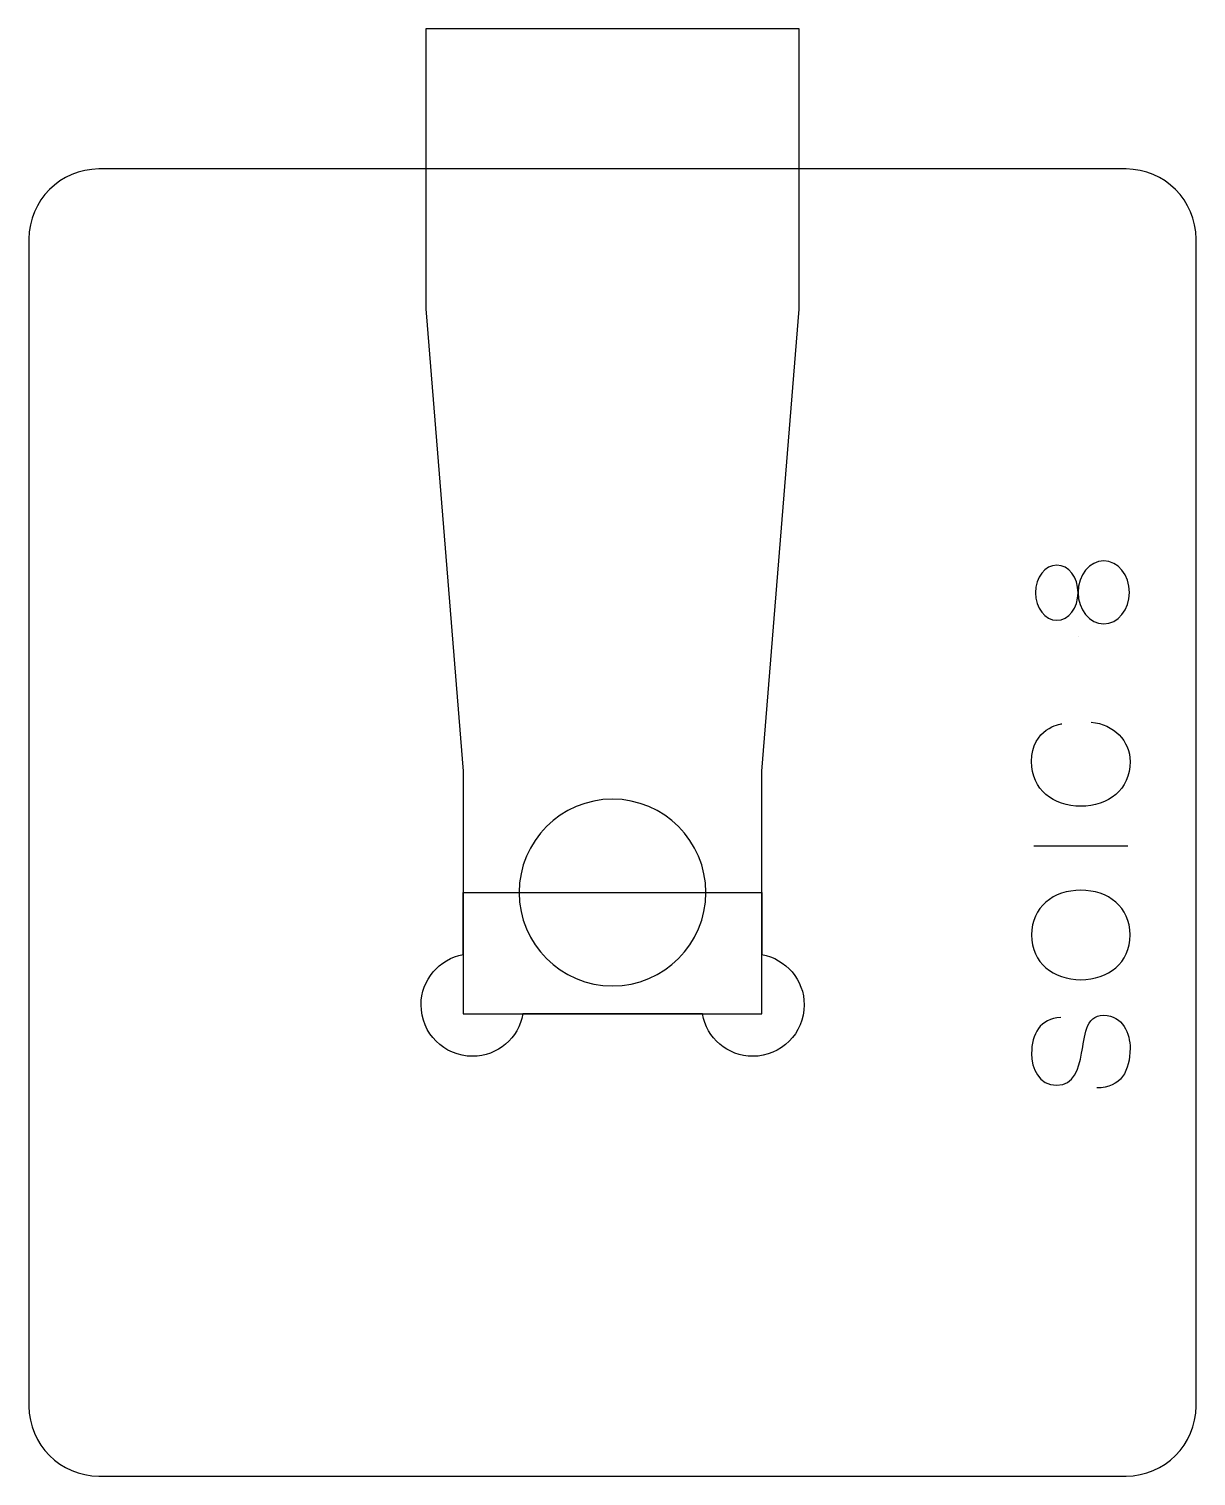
# Model space of a CAD drawing. Extents: x 0 to 25, y 0 to 31.
import ezdxf

# ---------------------------------------------------------------- set-up
doc = ezdxf.new("R2010")
doc.units = 0
doc.layers.add('LAYER_1', color=7, linetype='CONTINUOUS')

msp = doc.modelspace()

# ---------------------------------------------------------------- linework, layer by layer
at = {"layer": 'LAYER_1', "color": 7}
msp.add_lwpolyline([(8.5, 31), (8.5, 25), (8.506, 24.922), (9.3, 15.1), (9.3, 9.9), (15.7, 9.9), (15.7, 15.1), (16.5, 25), (16.5, 31), (8.5, 31)], dxfattribs=at)
at = {"layer": 'LAYER_1', "color": 250}
for points in [[(22.473, 17.982), (22.473, 17.982)], [(21.525, 13.503), (23.539, 13.503)]]:
    msp.add_lwpolyline(points, dxfattribs=at)
for points, knots in [([(25, 1.5), (25, 0.675), (24.325, 0), (23.5, 0), (23.5, 0), (1.5, 0), (1.5, 0), (0.675, 0), (0, 0.675), (0, 1.5), (0, 1.5), (0, 26.5), (0, 26.5), (0, 27.325), (0.675, 28), (1.5, 28), (1.5, 28), (23.5, 28), (23.5, 28), (24.325, 28), (25, 27.325), (25, 26.5), (25, 26.5), (25, 1.5), (25, 1.5)], [0, 0, 0, 0, 1, 1, 1, 2, 2, 2, 3, 3, 3, 4, 4, 4, 5, 5, 5, 6, 6, 6, 7, 7, 7, 8, 8, 8, 8]), ([(23.573, 18.93), (23.573, 18.558), (23.327, 18.256), (23.023, 18.256), (22.719, 18.256), (22.473, 18.558), (22.473, 18.93), (22.473, 19.303), (22.719, 19.604), (23.023, 19.604), (23.327, 19.604), (23.573, 19.303), (23.573, 18.93)], [0, 0, 0, 0, 1, 1, 1, 2, 2, 2, 3, 3, 3, 4, 4, 4, 4]), ([(22.473, 18.923), (22.473, 18.597), (22.268, 18.333), (22.016, 18.333), (21.764, 18.333), (21.559, 18.597), (21.559, 18.923), (21.559, 19.249), (21.764, 19.513), (22.016, 19.513), (22.268, 19.513), (22.473, 19.249), (22.473, 18.923)], [0, 0, 0, 0, 1, 1, 1, 2, 2, 2, 3, 3, 3, 4, 4, 4, 4]), ([(22.755, 16.15), (23.235, 16.105), (23.587, 15.749), (23.587, 15.306), (23.587, 14.703), (23.122, 14.347), (22.532, 14.347), (21.943, 14.347), (21.477, 14.703), (21.477, 15.306), (21.477, 16.02), (22.098, 16.113), (22.126, 16.116)], [0, 0, 0, 0, 1, 1, 1, 2, 2, 2, 3, 3, 3, 4, 4, 4, 4]), ([(14.5, 12.5), (14.5, 11.395), (13.605, 10.5), (12.5, 10.5), (11.395, 10.5), (10.5, 11.395), (10.5, 12.5), (10.5, 13.605), (11.395, 14.5), (12.5, 14.5), (13.605, 14.5), (14.5, 13.605), (14.5, 12.5)], [0, 0, 0, 0, 1, 1, 1, 2, 2, 2, 3, 3, 3, 4, 4, 4, 4]), ([(23.587, 11.592), (23.587, 10.989), (23.122, 10.633), (22.532, 10.633), (21.943, 10.633), (21.477, 10.989), (21.477, 11.592), (21.477, 12.193), (21.943, 12.549), (22.532, 12.549), (23.122, 12.549), (23.587, 12.193), (23.587, 11.592)], [0, 0, 0, 0, 1, 1, 1, 2, 2, 2, 3, 3, 3, 4, 4, 4, 4]), ([(22.101, 9.82), (21.658, 9.8), (21.477, 9.47), (21.477, 9.05), (21.477, 8.731), (21.627, 8.373), (22.013, 8.373), (22.397, 8.373), (22.479, 8.717), (22.549, 9.058), (22.62, 9.402), (22.62, 9.871), (23.02, 9.871), (23.438, 9.871), (23.587, 9.47), (23.587, 9.163), (23.587, 8.691), (23.393, 8.308), (22.874, 8.314)], [0, 0, 0, 0, 1, 1, 1, 2, 2, 2, 3, 3, 3, 4, 4, 4, 5, 5, 5, 6, 6, 6, 6])]:
    msp.add_open_spline(points, degree=3, knots=knots, dxfattribs=at)
at = {"layer": 'LAYER_1', "color": 7}
msp.add_open_spline([(15.7, 11.172), (15.7, 11.172), (15.7, 12.5), (15.7, 12.5), (15.7, 12.5), (9.3, 12.5), (9.3, 12.5), (9.3, 12.5), (9.3, 11.172), (9.3, 11.172), (8.788, 11.078), (8.4, 10.631), (8.4, 10.092), (8.4, 9.484), (8.892, 8.992), (9.5, 8.992), (10.042, 8.992), (10.49, 9.384), (10.581, 9.9), (10.581, 9.9), (14.425, 9.9), (14.425, 9.9), (14.516, 9.384), (14.964, 8.992), (15.506, 8.992), (16.113, 8.992), (16.606, 9.484), (16.606, 10.092), (16.606, 10.633), (16.214, 11.08), (15.7, 11.172)], degree=3, knots=[0, 0, 0, 0, 1, 1, 1, 2, 2, 2, 3, 3, 3, 4, 4, 4, 5, 5, 5, 6, 6, 6, 7, 7, 7, 8, 8, 8, 9, 9, 9, 10, 10, 10, 10], dxfattribs=at)

doc.saveas('drawing.dxf')
